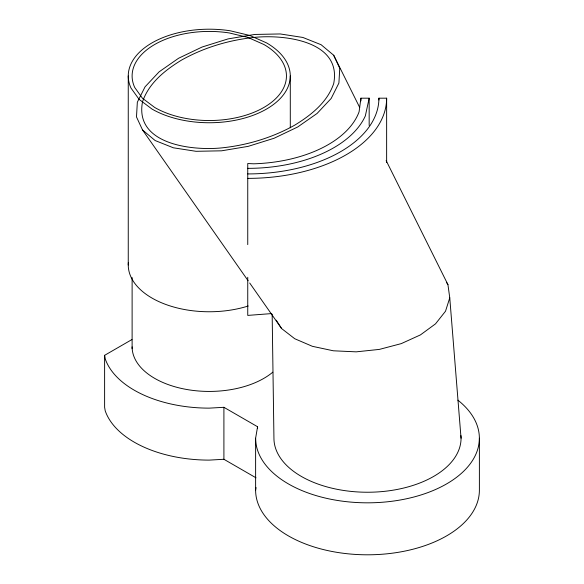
<?xml version="1.0" encoding="UTF-8"?>
<svg xmlns="http://www.w3.org/2000/svg" width="584" height="584" viewBox="0 0 584 584"><rect width="100%" height="100%" fill="white"/><g stroke="black" fill="none" stroke-linecap="round" stroke-linejoin="round"><path stroke-width="0.88" d="M369.168 125.414L369.168 98.185L360.927 98.185L359.087 111.807A113.814 65.707 0 0 1 253.777 163.805L247.747 163.535L247.747 244.616M479.384 438.226L479.384 490.202A111.88 64.598 0 0 1 367.497 554.8A111.88 64.598 0 0 1 255.617 490.202L255.617 438.226L257.573 426.743L223.906 407.304L209.276 408.136A106.098 61.254 0 0 1 105.215 358.832L104.616 355.327L131.955 339.545M255.617 490.202L256.069 487.552M369.168 98.185L365.35 115.88A121.523 70.16 0 0 1 248.587 168.353L247.747 168.287M386.141 160.556L447.943 284.642L449.76 297.833L445.519 311.206L435.518 323.85L420.422 334.909L401.274 343.618L379.366 349.4L356.203 351.845L333.362 350.794L312.396 346.319L294.73 338.727L281.576 328.529L249.697 283.006M271.64 313.586L247.747 315.404L247.747 277.291M256.011 477.814L223.906 459.279L209.276 460.112A106.098 61.254 0 0 1 105.215 410.808L104.616 407.304L104.616 355.327M247.747 173.922A131.174 75.73 0 0 0 378.921 98.185L386.637 98.185L386.637 162.615M359.707 107.492L333.69 55.246L321.105 44.72L302.87 37.456L280.218 33.952L254.697 34.449L228.052 38.909L202.093 47.027L178.587 58.254L159.133 71.825L145.066 86.819L137.342 102.2L136.488 116.939L142.554 130.013L248.127 280.765M142.554 130.013L155.14 140.54L173.375 147.803L196.027 151.307L221.548 150.818L248.193 146.358L274.151 138.233L297.665 127.005L317.112 113.435L331.179 98.448L338.902 83.059L339.757 68.328L333.69 55.246M446.49 282.371L447.943 284.642M276.247 320.207L281.576 328.529M449.76 297.833L461.053 438.226M272.159 314.177L273.94 438.226A93.557 54.013 0 0 0 369.781 492.224A93.557 54.013 0 0 0 460.944 435.598M378.921 98.185L378.921 100.003M360.927 98.185L360.927 100.908M290.292 75.978L290.292 127.772M257.573 426.743L257.573 428.568M223.906 407.304L223.906 459.279M132.115 277.546L132.115 348.692M128.254 75.978L128.254 264.983M457.885 400.164A111.88 64.598 0 0 1 402.172 499.641A111.88 64.598 0 0 1 255.617 438.226M272.779 372.183A77.161 44.545 0 0 1 186.318 389.411A77.161 44.545 0 0 1 132.115 346.881M248.185 306.009A81.015 46.778 0 0 1 166.046 304.549A81.015 46.778 0 0 1 128.385 262.377M386.637 98.185A138.89 80.183 0 0 1 247.747 178.375M142.54 101.711C134.167 144.613 192.64 151.015 222.402 147.818C247.653 145.088 272.385 137.634 294.591 125.232C310.98 115.252 327.303 102.361 333.705 83.556C342.078 40.646 283.605 34.252 253.843 37.449C228.592 40.172 203.86 47.625 181.653 60.028C165.265 70.007 148.942 82.906 142.54 101.711M249.784 35.463L230.242 30.791A81.015 46.778 0 0 0 131.013 88.082L139.109 99.36L151.986 109.047A81.015 46.778 0 0 0 266.559 109.047A81.015 46.778 0 0 0 266.559 42.902L249.784 35.463M247.857 37.398L229.242 32.945A77.161 44.545 0 0 0 134.743 87.505L142.452 98.251L154.716 107.478A77.161 44.545 0 0 0 263.837 107.478A77.161 44.545 0 0 0 263.837 44.472L247.857 37.398"/></g></svg>
